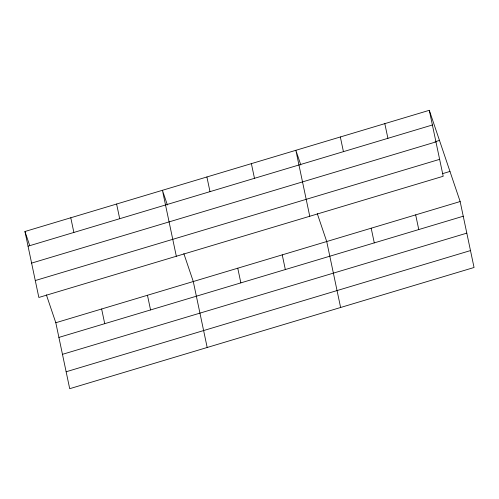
<?xml version="1.0" encoding="UTF-8"?>
<svg xmlns="http://www.w3.org/2000/svg" width="499" height="499" viewBox="0 0 499 499"><rect width="100%" height="100%" fill="white"/><g stroke="black" fill="none" stroke-linecap="round" stroke-linejoin="round"><path stroke-width="0.75" d="M429.296 110.31L443.193 176.266L38.847 297.46L24.95 231.505L429.296 110.31L460.153 201.54L474.05 267.495L69.704 388.69L55.807 322.734L46.37 294.828M28.044 246.182L432.384 124.987M435.028 141.747L439.476 140.412M31.612 263.104L435.951 141.909M35.286 280.538L439.625 159.343M442.557 173.658L449.967 171.431M55.807 322.734L460.153 201.54M58.901 337.411L463.247 216.223M62.469 354.334L466.808 233.139M66.142 371.767L470.482 250.579M300.828 164.988L295.857 150.299L309.76 216.26M317.277 213.628L326.72 241.535L340.617 307.49M167.396 204.983L162.424 190.294L176.328 256.255M183.844 253.623L193.281 281.53L207.185 347.485M24.95 231.505L29.672 245.452M415.673 214.869L418.767 229.552M384.816 123.64L387.91 138.317M371.194 228.205L374.287 242.882M340.337 136.969L343.431 151.652M282.241 254.864L285.334 269.547M251.384 163.635L254.478 178.311M237.761 268.194L240.855 282.877M206.904 176.964L209.998 191.647M147.461 295.265L150.555 309.941M116.604 204.029L119.698 218.712M101.634 309L104.728 323.676M70.777 217.764L73.871 232.447"/></g></svg>
